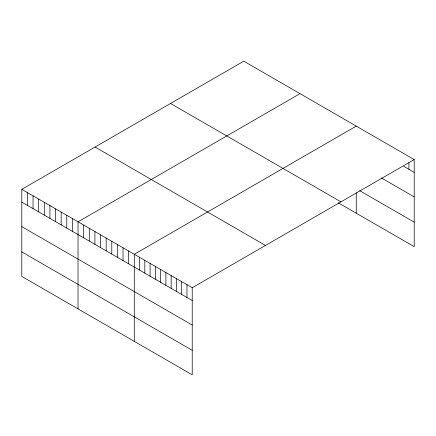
<?xml version="1.0" encoding="UTF-8"?>
<svg xmlns="http://www.w3.org/2000/svg" width="436" height="436" viewBox="0 0 436 436"><rect width="100%" height="100%" fill="white"/><g stroke="black" fill="none" stroke-linecap="round" stroke-linejoin="round"><path stroke-width="0.65" d="M414.2 159.576L192.227 287.733L192.227 374.818L21.8 276.424L21.8 189.338L243.773 61.182L414.2 159.576L414.2 246.662L338.26 202.816M300.017 93.653L78.039 221.81L78.039 308.895M356.256 126.124L134.283 254.281L134.283 341.366M403.665 166.285L414.2 172.367M381.424 177.959L414.2 196.881M359.765 190.717L414.2 222.142M170.525 103.474L340.947 201.868M95.053 147.046L265.475 245.441M21.8 189.338L192.227 287.733M21.8 202.13L192.227 300.524M21.8 226.649L192.227 325.038M21.8 251.904L192.227 350.299M408.93 162.595L408.93 169.326M356.256 192.777L356.256 213.209M186.957 284.692L186.957 297.483M181.687 281.651L181.687 294.442M176.422 278.609L176.422 291.401M171.152 275.568L171.152 288.36M165.887 272.527L165.887 285.318M160.617 269.486L160.617 282.277M155.352 266.445L155.352 279.236M150.082 263.404L150.082 276.195M144.817 260.363L144.817 273.149M139.547 257.322L139.547 270.107M128.658 251.032L128.658 263.824M123.034 247.784L123.034 260.575M117.409 244.536L117.409 257.327M111.785 241.288L111.785 254.079M106.161 238.045L106.161 250.836M100.536 234.797L100.536 247.588M94.912 231.549L94.912 244.34M89.287 228.3L89.287 241.092M83.663 225.058L83.663 237.843M72.414 218.561L72.414 231.353M66.79 215.313L66.79 228.104M61.165 212.065L61.165 224.856M55.546 208.822L55.546 221.613M49.922 205.574L49.922 218.365M44.298 202.326L44.298 215.117M38.673 199.078L38.673 211.869M33.049 195.835L33.049 208.621M27.424 192.587L27.424 205.378"/></g></svg>
